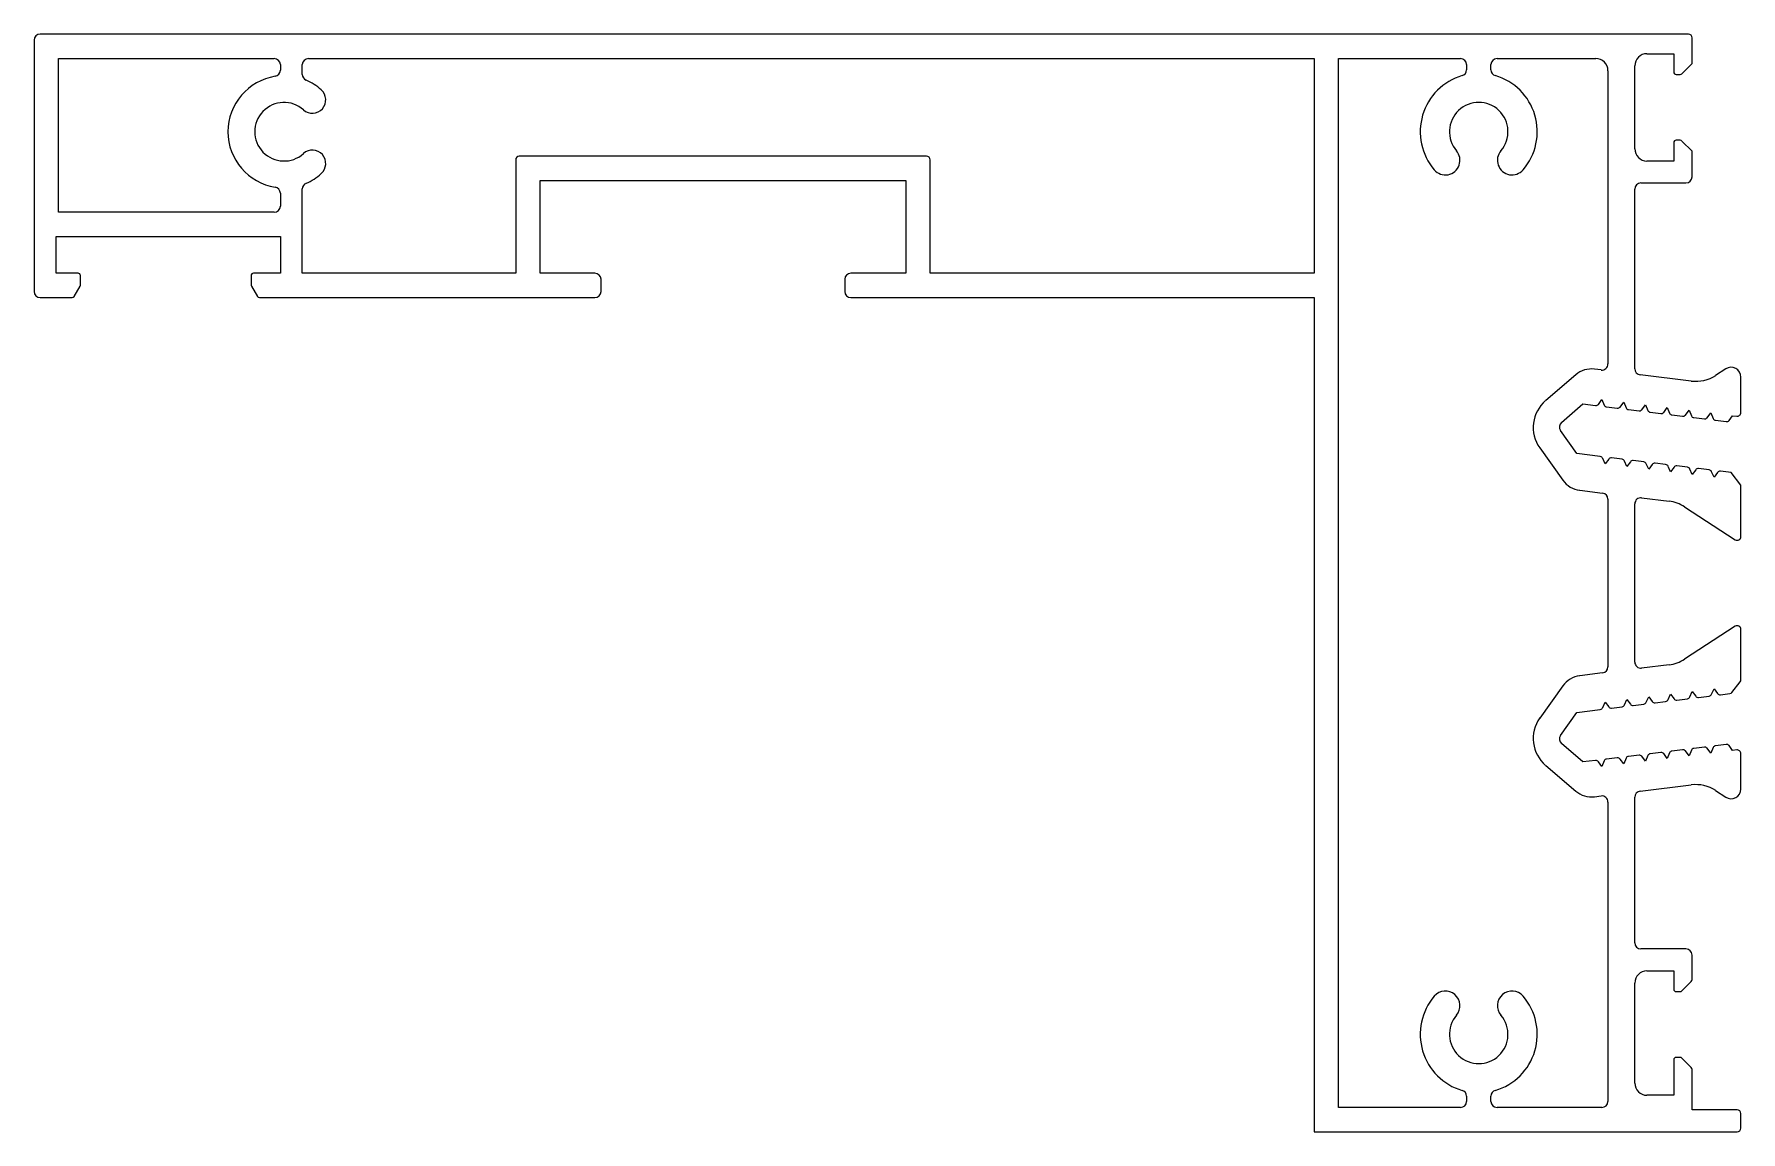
# Model space of a CAD drawing. Extents: x 1704 to 1844, y 1671 to 1761.
import ezdxf

# ---------------------------------------------------------------- set-up
doc = ezdxf.new("R2010")
doc.units = 0
doc.layers.get('0').update_dxf_attribs({"linetype": 'CONTINUOUS'})

msp = doc.modelspace()

# ---------------------------------------------------------------- linework, layer by layer
for p, q in [((1704.1, 1760.37), (1704.1, 1739.77)), ((1839.8, 1760.87), (1704.6, 1760.87)), ((1840.1, 1758.47), (1840.1, 1760.57)), ((1706.1, 1746.27), (1706.1, 1758.87)), ((1706.1, 1758.87), (1723.8, 1758.87)), ((1726.6, 1758.87), (1809.1, 1758.87)), ((1809.1, 1758.87), (1809.1, 1741.27)), ((1811.1, 1672.87), (1811.1, 1758.87)), ((1811.1, 1758.87), (1821.1, 1758.87)), ((1824.1, 1758.87), (1832.2, 1758.87)), ((1836.4, 1759.27), (1838.6, 1759.27)), ((1838.6, 1759.27), (1838.6, 1757.77)), ((1839.26, 1757.63), (1840.1, 1758.47)), ((1724.3, 1758.37), (1724.3, 1757.91)), ((1726.1, 1757.56), (1726.1, 1758.37)), ((1821.6, 1758.37), (1821.6, 1757.95)), ((1823.6, 1757.95), (1823.6, 1758.37)), ((1833.2, 1757.87), (1833.2, 1733.83)), ((1835.4, 1751.47), (1835.4, 1758.27)), ((1838.8, 1757.57), (1839.12, 1757.57)), ((1838.6, 1751.97), (1838.6, 1750.47)), ((1839.12, 1752.17), (1838.8, 1752.17)), ((1840.1, 1751.27), (1839.26, 1752.11)), ((1743.6, 1750.57), (1743.6, 1741.27)), ((1777.3, 1750.87), (1743.9, 1750.87)), ((1777.6, 1741.27), (1777.6, 1750.57)), ((1838.6, 1750.47), (1836.4, 1750.47)), ((1840.1, 1749.17), (1840.1, 1751.27)), ((1745.6, 1741.27), (1745.6, 1748.87)), ((1745.6, 1748.87), (1775.6, 1748.87)), ((1775.6, 1748.87), (1775.6, 1741.27)), ((1835.9, 1748.67), (1839.6, 1748.67)), ((1724.3, 1747.83), (1724.3, 1746.77)), ((1726.1, 1741.27), (1726.1, 1748.18)), ((1835.4, 1733.44), (1835.4, 1748.17)), ((1723.8, 1746.27), (1706.1, 1746.27)), ((1705.9, 1744.27), (1724.3, 1744.27)), ((1705.9, 1741.27), (1705.9, 1744.27)), ((1724.3, 1744.27), (1724.3, 1741.27)), ((1707.7, 1741.27), (1705.9, 1741.27)), ((1707.38, 1739.37), (1707.87, 1740.22)), ((1707.9, 1740.32), (1707.9, 1741.07)), ((1721.9, 1741.07), (1721.9, 1740.32)), ((1721.93, 1740.22), (1722.42, 1739.37)), ((1724.3, 1741.27), (1722.1, 1741.27)), ((1743.6, 1741.27), (1726.1, 1741.27)), ((1750.1, 1741.27), (1745.6, 1741.27)), ((1750.6, 1739.77), (1750.6, 1740.77)), ((1770.6, 1740.77), (1770.6, 1739.77)), ((1775.6, 1741.27), (1771.1, 1741.27)), ((1809.1, 1741.27), (1777.6, 1741.27)), ((1704.6, 1739.27), (1707.21, 1739.27)), ((1722.59, 1739.27), (1750.1, 1739.27)), ((1771.1, 1739.27), (1809.1, 1739.27)), ((1809.1, 1739.27), (1809.1, 1670.87)), ((1832.64, 1733.34), (1832.1, 1733.4)), ((1842.86, 1733.43), (1842.03, 1732.89)), ((1830.56, 1732.94), (1828.09, 1730.83)), ((1840.03, 1732.43), (1835.84, 1732.94)), ((1844.1, 1729.85), (1844.1, 1732.76)), ((1829.38, 1729.04), (1831.15, 1730.55)), ((1831.15, 1730.55), (1832.18, 1730.42)), ((1832.41, 1730.52), (1832.7, 1730.91)), ((1832.7, 1730.91), (1832.89, 1730.46)), ((1834.19, 1730.3), (1834.49, 1730.69)), ((1834.49, 1730.69), (1834.68, 1730.24)), ((1835.98, 1730.08), (1836.28, 1730.47)), ((1836.28, 1730.47), (1836.47, 1730.02)), ((1833.09, 1730.31), (1833.96, 1730.2)), ((1834.88, 1730.09), (1835.75, 1729.98)), ((1836.67, 1729.87), (1837.54, 1729.76)), ((1837.77, 1729.86), (1838.06, 1730.25)), ((1838.06, 1730.25), (1838.25, 1729.8)), ((1838.45, 1729.65), (1839.32, 1729.54)), ((1839.55, 1729.64), (1839.85, 1730.03)), ((1839.85, 1730.03), (1840.04, 1729.58)), ((1840.24, 1729.43), (1841.11, 1729.32)), ((1841.34, 1729.42), (1841.64, 1729.81)), ((1841.64, 1729.81), (1841.83, 1729.36)), ((1842.03, 1729.21), (1842.9, 1729.1)), ((1843.13, 1729.2), (1843.42, 1729.59)), ((1843.42, 1729.59), (1843.76, 1729.55)), ((1830.65, 1726.48), (1829.3, 1728.37)), ((1827.61, 1726.94), (1829.49, 1724.3)), ((1832.57, 1726.24), (1830.65, 1726.48)), ((1832.96, 1725.64), (1832.77, 1726.09)), ((1833.26, 1726.03), (1832.96, 1725.64)), ((1834.36, 1726.02), (1833.49, 1726.13)), ((1834.75, 1725.42), (1834.56, 1725.87)), ((1835.04, 1725.81), (1834.75, 1725.42)), ((1836.14, 1725.8), (1835.27, 1725.91)), ((1836.54, 1725.2), (1836.34, 1725.65)), ((1836.83, 1725.59), (1836.54, 1725.2)), ((1837.93, 1725.58), (1837.06, 1725.69)), ((1838.32, 1724.98), (1838.13, 1725.43)), ((1838.62, 1725.37), (1838.32, 1724.98)), ((1839.72, 1725.36), (1838.85, 1725.47)), ((1840.11, 1724.76), (1839.92, 1725.21)), ((1840.4, 1725.15), (1840.11, 1724.76)), ((1841.5, 1725.14), (1840.63, 1725.25)), ((1841.9, 1724.54), (1841.7, 1724.99)), ((1842.19, 1724.93), (1841.9, 1724.54)), ((1843.3, 1724.92), (1842.42, 1725.03)), ((1844.1, 1723.9), (1843.3, 1724.92)), ((1830.88, 1723.48), (1832.76, 1723.25)), ((1844.1, 1719.67), (1844.1, 1723.9)), ((1833.2, 1722.75), (1833.2, 1708.99)), ((1835.4, 1709.39), (1835.4, 1722.36)), ((1835.96, 1722.85), (1838.21, 1722.58)), ((1839.48, 1722.11), (1843.64, 1719.42)), ((1843.64, 1712.33), (1839.48, 1709.63)), ((1844.1, 1707.93), (1844.1, 1712.07)), ((1832.76, 1708.5), (1830.88, 1708.27)), ((1838.21, 1709.17), (1835.96, 1708.89)), ((1829.49, 1707.44), (1827.61, 1704.8)), ((1838.13, 1706.31), (1838.32, 1706.76)), ((1838.32, 1706.76), (1838.62, 1706.37)), ((1839.92, 1706.53), (1840.11, 1706.98)), ((1840.11, 1706.98), (1840.4, 1706.59)), ((1841.7, 1706.75), (1841.9, 1707.2)), ((1841.9, 1707.2), (1842.19, 1706.81)), ((1842.42, 1706.71), (1843.2, 1706.81)), ((1843.37, 1706.9), (1844.05, 1707.77)), ((1829.3, 1703.37), (1830.65, 1705.26)), ((1830.65, 1705.26), (1832.57, 1705.5)), ((1832.77, 1705.65), (1832.96, 1706.1)), ((1832.96, 1706.1), (1833.26, 1705.71)), ((1833.49, 1705.61), (1834.36, 1705.72)), ((1834.56, 1705.87), (1834.75, 1706.32)), ((1834.75, 1706.32), (1835.04, 1705.93)), ((1835.27, 1705.83), (1836.14, 1705.94)), ((1836.34, 1706.09), (1836.54, 1706.54)), ((1836.54, 1706.54), (1836.83, 1706.15)), ((1837.06, 1706.05), (1837.93, 1706.16)), ((1838.85, 1706.27), (1839.72, 1706.38)), ((1840.63, 1706.49), (1841.5, 1706.6)), ((1831.15, 1701.2), (1829.38, 1702.7)), ((1841.11, 1702.42), (1840.24, 1702.31)), ((1842.9, 1702.64), (1842.03, 1702.53)), ((1843.42, 1702.15), (1843.13, 1702.54)), ((1832.18, 1701.32), (1831.15, 1701.2)), ((1832.7, 1700.83), (1832.41, 1701.22)), ((1832.89, 1701.28), (1832.7, 1700.83)), ((1833.96, 1701.54), (1833.09, 1701.43)), ((1834.49, 1701.05), (1834.19, 1701.44)), ((1834.68, 1701.5), (1834.49, 1701.05)), ((1835.75, 1701.76), (1834.88, 1701.65)), ((1836.28, 1701.27), (1835.98, 1701.66)), ((1836.47, 1701.72), (1836.28, 1701.27)), ((1837.54, 1701.98), (1836.67, 1701.87)), ((1838.06, 1701.49), (1837.77, 1701.88)), ((1838.25, 1701.94), (1838.06, 1701.49)), ((1839.32, 1702.2), (1838.45, 1702.09)), ((1839.85, 1701.71), (1839.55, 1702.1)), ((1840.04, 1702.16), (1839.85, 1701.71)), ((1841.64, 1701.93), (1841.34, 1702.32)), ((1841.83, 1702.38), (1841.64, 1701.93)), ((1843.76, 1702.19), (1843.42, 1702.15)), ((1844.1, 1698.98), (1844.1, 1701.89)), ((1828.09, 1700.91), (1830.56, 1698.8)), ((1832.1, 1698.34), (1832.64, 1698.41)), ((1835.4, 1686.37), (1835.4, 1698.3)), ((1835.84, 1698.8), (1840.03, 1699.31)), ((1842.03, 1698.85), (1842.86, 1698.31)), ((1833.2, 1697.91), (1833.2, 1673.37)), ((1839.6, 1685.87), (1835.9, 1685.87)), ((1840.1, 1683.37), (1840.1, 1685.37)), ((1835.4, 1674.87), (1835.4, 1683.07)), ((1836.4, 1684.07), (1838.6, 1684.07)), ((1838.6, 1684.07), (1838.6, 1682.57)), ((1839.26, 1682.43), (1840.03, 1683.2)), ((1838.8, 1682.37), (1839.12, 1682.37)), ((1838.6, 1676.77), (1838.6, 1673.87)), ((1839.12, 1676.97), (1838.8, 1676.97)), ((1840.03, 1676.14), (1839.26, 1676.91)), ((1840.1, 1672.67), (1840.1, 1675.97)), ((1821.6, 1673.79), (1821.6, 1673.37)), ((1823.6, 1673.37), (1823.6, 1673.79)), ((1838.6, 1673.87), (1836.4, 1673.87)), ((1821.1, 1672.87), (1811.1, 1672.87)), ((1832.7, 1672.87), (1824.1, 1672.87)), ((1843.8, 1672.67), (1840.1, 1672.67)), ((1844.1, 1671.17), (1844.1, 1672.37)), ((1809.1, 1670.87), (1843.8, 1670.87))]:
    msp.add_line(p, q)
for centre, radius, start, end in [((1704.6, 1760.37), 0.5, 90, 180), ((1839.8, 1760.57), 0.3, 0, 90), ((1723.8, 1758.37), 0.5, 0, 90), ((1726.6, 1758.37), 0.5, 90, 180), ((1821.1, 1758.37), 0.5, 0, 90), ((1824.1, 1758.37), 0.5, 90, 180), ((1832.2, 1757.87), 1, 0, 90), ((1836.4, 1758.27), 1, 90, 180), ((1724.6, 1752.87), 4.6, 98.9653, 261.0347), ((1723.8, 1757.91), 0.5, 278.9653, 360), ((1726.6, 1757.56), 0.5, 180, 246.8473), ((1724.6, 1752.87), 4.6, 48.3177, 66.8473), ((1822.6, 1752.87), 4.8, 106.4405, 220.5288), ((1821.1, 1757.95), 0.5, 286.4405, 360), ((1824.1, 1757.95), 0.5, 180, 253.5595), ((1822.6, 1752.87), 4.8, 319.4712, 73.5595), ((1838.8, 1757.77), 0.2, 180, 270), ((1839.12, 1757.77), 0.2, 270, 315), ((1726.92, 1755.49), 1.1, 228.3177, 48.3177), ((1724.6, 1752.87), 2.4, 48.3177, 311.6823), ((1822.6, 1752.87), 2.4, 319.4712, 220.5288), ((1836.4, 1751.47), 1, 180, 270), ((1838.8, 1751.97), 0.2, 90, 180), ((1839.12, 1751.97), 0.2, 45, 90), ((1726.92, 1750.26), 1.1, 311.6823, 131.6823), ((1743.9, 1750.57), 0.3, 90, 180), ((1777.3, 1750.57), 0.3, 0, 90), ((1819.86, 1750.53), 1.2, 220.5288, 40.5288), ((1825.33, 1750.53), 1.2, 139.4712, 319.4712), ((1726.6, 1748.18), 0.5, 113.1527, 180), ((1724.6, 1752.87), 4.6, 293.1527, 311.6823), ((1835.9, 1748.17), 0.5, 90, 180), ((1839.6, 1749.17), 0.5, 270, 360), ((1723.8, 1747.83), 0.5, 0, 81.0347), ((1723.8, 1746.77), 0.5, 270, 0), ((1707.7, 1741.07), 0.2, 0, 90), ((1707.7, 1740.32), 0.2, 330, 0), ((1722.1, 1741.07), 0.2, 90, 180), ((1722.1, 1740.32), 0.2, 180, 210), ((1750.1, 1740.77), 0.5, 0, 90), ((1771.1, 1740.77), 0.5, 90, 180), ((1704.6, 1739.77), 0.5, 180, 270), ((1707.21, 1739.47), 0.2, 270, 330), ((1722.59, 1739.47), 0.2, 210, 270), ((1750.1, 1739.77), 0.5, 270, 360), ((1771.1, 1739.77), 0.5, 180, 270), ((1831.85, 1731.42), 2, 83, 130.5), ((1832.7, 1733.83), 0.5, 263, 360), ((1835.9, 1733.44), 0.5, 180, 263), ((1843.3, 1732.76), 0.8, 0, 123), ((1840.4, 1735.41), 3, 263, 303), ((1829.97, 1728.63), 2.9, 130.5, 215.5), ((1832.21, 1730.67), 0.25, 263, 323), ((1833.12, 1730.56), 0.25, 203, 263), ((1829.71, 1728.66), 0.5, 130.5, 215.5), ((1833.99, 1730.45), 0.25, 263, 323), ((1834.91, 1730.34), 0.25, 203, 263), ((1835.78, 1730.23), 0.25, 263, 323), ((1836.7, 1730.12), 0.25, 203, 263), ((1837.57, 1730.01), 0.25, 263, 323), ((1838.48, 1729.9), 0.25, 203, 263), ((1839.35, 1729.79), 0.25, 263, 323), ((1840.27, 1729.68), 0.25, 203, 263), ((1841.14, 1729.57), 0.25, 263, 323), ((1842.06, 1729.46), 0.25, 203, 263), ((1842.93, 1729.35), 0.25, 263, 323), ((1843.8, 1729.85), 0.3, 263, 0), ((1832.54, 1725.99), 0.25, 23, 83), ((1833.46, 1725.88), 0.25, 83, 143), ((1834.33, 1725.77), 0.25, 23, 83), ((1835.24, 1725.66), 0.25, 83, 143), ((1836.11, 1725.55), 0.25, 23, 83), ((1837.03, 1725.44), 0.25, 83, 143), ((1837.9, 1725.34), 0.25, 23, 83), ((1838.82, 1725.22), 0.25, 83, 143), ((1839.69, 1725.12), 0.25, 23, 83), ((1840.6, 1725), 0.25, 83, 143), ((1841.47, 1724.9), 0.25, 23, 83), ((1842.39, 1724.78), 0.25, 83, 143), ((1831.12, 1725.46), 2, 215.5, 263), ((1832.7, 1722.75), 0.5, 0, 83), ((1835.9, 1722.36), 0.5, 83, 180), ((1837.85, 1719.6), 3, 57, 83), ((1843.8, 1719.67), 0.3, 237, 0), ((1843.8, 1712.07), 0.3, 0, 123), ((1837.85, 1712.14), 3, 277, 303), ((1831.12, 1706.28), 2, 97, 144.5), ((1832.7, 1708.99), 0.5, 277, 360), ((1835.9, 1709.39), 0.5, 180, 277), ((1841.47, 1706.85), 0.25, 277, 337), ((1842.39, 1706.96), 0.25, 217, 277), ((1843.17, 1707.05), 0.25, 277, 322), ((1843.85, 1707.93), 0.25, 322, 0), ((1832.54, 1705.75), 0.25, 277, 337), ((1833.46, 1705.86), 0.25, 217, 277), ((1834.33, 1705.97), 0.25, 277, 337), ((1835.24, 1706.08), 0.25, 217, 277), ((1836.11, 1706.19), 0.25, 277, 337), ((1837.03, 1706.3), 0.25, 217, 277), ((1837.9, 1706.41), 0.25, 277, 337), ((1838.82, 1706.52), 0.25, 217, 277), ((1839.69, 1706.63), 0.25, 277, 337), ((1840.6, 1706.74), 0.25, 217, 277), ((1829.97, 1703.12), 2.9, 144.5, 229.5), ((1829.71, 1703.08), 0.5, 144.5, 229.5), ((1841.14, 1702.17), 0.25, 37, 97), ((1842.06, 1702.28), 0.25, 97, 157), ((1842.93, 1702.39), 0.25, 37, 97), ((1832.21, 1701.07), 0.25, 37, 97), ((1833.12, 1701.19), 0.25, 97, 157), ((1833.99, 1701.29), 0.25, 37, 97), ((1834.91, 1701.41), 0.25, 97, 157), ((1835.78, 1701.51), 0.25, 37, 97), ((1836.7, 1701.62), 0.25, 97, 157), ((1837.57, 1701.73), 0.25, 37, 97), ((1838.48, 1701.84), 0.25, 97, 157), ((1839.35, 1701.95), 0.25, 37, 97), ((1840.27, 1702.06), 0.25, 97, 157), ((1843.8, 1701.89), 0.3, 0, 97), ((1831.85, 1700.33), 2, 229.5, 277), ((1832.7, 1697.91), 0.5, 0, 97), ((1835.9, 1698.3), 0.5, 97, 180), ((1840.4, 1696.34), 3, 57, 97), ((1843.3, 1698.98), 0.8, 237, 0), ((1835.9, 1686.37), 0.5, 180, 270), ((1839.6, 1685.37), 0.5, 0, 90), ((1836.4, 1683.07), 1, 90, 180), ((1839.85, 1683.37), 0.25, 315, 0), ((1822.6, 1678.87), 4.8, 139.4712, 253.5595), ((1819.86, 1681.21), 1.2, 319.4712, 139.4712), ((1822.6, 1678.87), 4.8, 286.4405, 40.5288), ((1825.33, 1681.21), 1.2, 40.5288, 220.5288), ((1838.8, 1682.57), 0.2, 180, 270), ((1839.12, 1682.57), 0.2, 270, 315), ((1822.6, 1678.87), 2.4, 139.4712, 40.5288), ((1838.8, 1676.77), 0.2, 90, 180), ((1839.12, 1676.77), 0.2, 45, 90), ((1839.85, 1675.97), 0.25, 0, 45), ((1836.4, 1674.87), 1, 180, 270), ((1821.1, 1673.37), 0.5, 270, 0), ((1821.1, 1673.79), 0.5, 0, 73.5595), ((1824.1, 1673.79), 0.5, 106.4405, 180), ((1824.1, 1673.37), 0.5, 180, 270), ((1832.7, 1673.37), 0.5, 270, 0), ((1843.8, 1672.37), 0.3, 0, 90), ((1843.8, 1671.17), 0.3, 270, 0)]:
    msp.add_arc(centre, radius, start, end)

doc.saveas('drawing.dxf')
